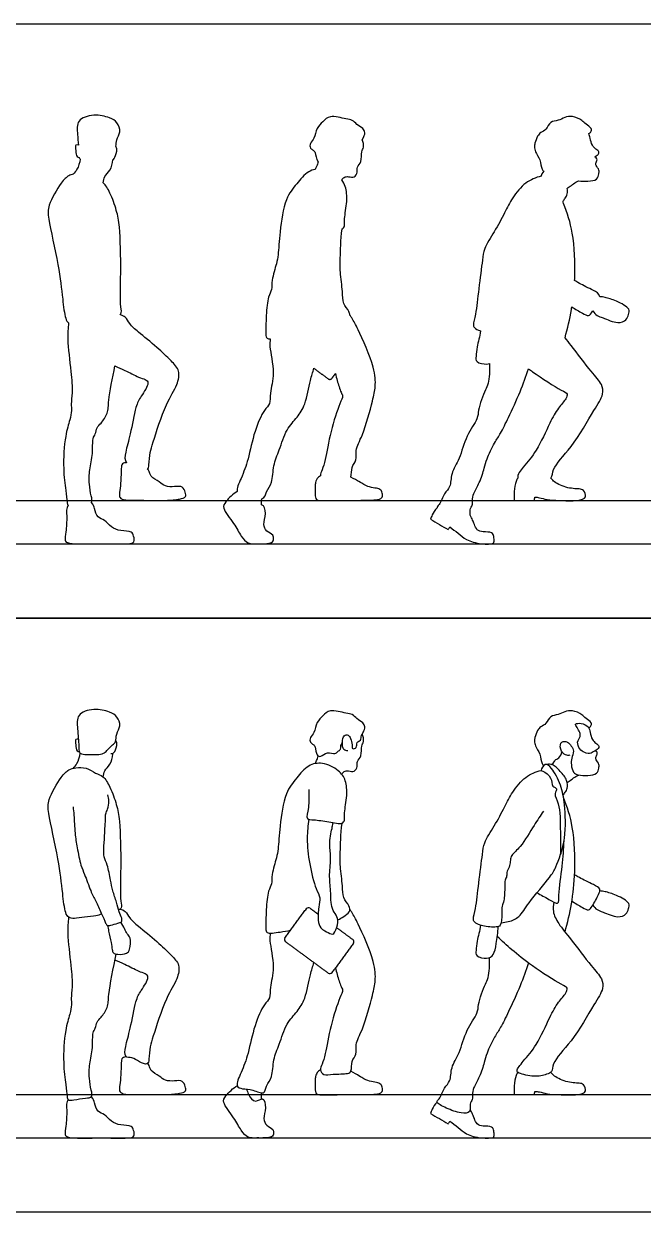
# Model space of a CAD drawing. Header units: millimetres. Extents: x 10.5 to 29.6, y 6 to 18.8.
# Drawn here: x 21.415 to 23.958, y 5.966 to 10.843 of the extents above; entities that cross this region are included whole.
import ezdxf

# ---------------------------------------------------------------- set-up
doc = ezdxf.new("R2010")
doc.units = ezdxf.units.MM
for name, color, linetype, true_color in [('AG-DIAGRAM', 7, 'Continuous', 0xfecc66), ('AG-GUIDE', 7, 'Continuous', 0xcccccc), ('AG-OUTLINE', 7, 'Continuous', 0x8000ff), ('AG-PEOPLE', 7, 'Continuous', 0x66ccff), ('X-VPRT', 6, 'Continuous', 0xff00ff)]:
    doc.layers.add(name, color=color, linetype=linetype, true_color=true_color)

msp = doc.modelspace()

# ---------------------------------------------------------------- linework, layer by layer
at = {"layer": 'AG-DIAGRAM'}
for p, q in [((20.4669, 8.7089), (29.3061, 8.7089)), ((20.4669, 6.2705), (29.3061, 6.2705))]:
    msp.add_line(p, q, dxfattribs=at)
at = {"layer": 'AG-GUIDE'}
for p, q in [((20.4669, 8.8867), (29.3061, 8.8867)), ((20.4669, 6.4483), (29.3061, 6.4483))]:
    msp.add_line(p, q, dxfattribs=at)
at = {"layer": 'AG-OUTLINE'}
for points, knots in [([(21.7932, 10.3404), (21.7945, 10.3479), (21.7936, 10.3706), (21.8164, 10.3981), (21.8002, 10.44), (21.7665, 10.459), (21.7033, 10.4737), (21.6299, 10.45), (21.635, 10.3965), (21.6383, 10.3587), (21.6393, 10.3449)], [-5.379724, -5.379724, -5.379724, -5.379724, -5.120078, -4.778143, -4.424715, -4.075168, -3.611848, -3.150658, -2.724785, -2.44765, -2.44765, -2.44765, -2.44765]), ([(22.8044, 10.3665), (22.8125, 10.3809), (22.8176, 10.3957), (22.8079, 10.4148), (22.7814, 10.4278), (22.7642, 10.4498), (22.7368, 10.4503), (22.6707, 10.4712), (22.6435, 10.44), (22.6151, 10.4164), (22.6108, 10.3711), (22.5885, 10.3544), (22.59, 10.3311), (22.604, 10.3235), (22.613, 10.3143), (22.6143, 10.2885), (22.6234, 10.2766)], [2.881548, 2.881548, 2.881548, 2.881548, 3.155518, 3.417817, 3.741115, 4.042624, 4.352923, 4.831913, 5.195121, 5.553724, 5.943352, 6.247005, 6.508094, 6.733335, 6.945267, 7.291503, 7.291503, 7.291503, 7.291503]), ([(23.7344, 10.3916), (23.7378, 10.3934), (23.7438, 10.3986), (23.748, 10.4151), (23.7207, 10.4301), (23.7077, 10.4475), (23.6669, 10.4654), (23.6355, 10.4596), (23.6093, 10.4437), (23.5749, 10.4433), (23.5616, 10.4076), (23.5369, 10.3974), (23.5232, 10.3823), (23.5129, 10.3525), (23.5105, 10.3377), (23.5139, 10.3152), (23.5369, 10.2856), (23.5389, 10.2482), (23.5466, 10.239), (23.5499, 10.2373)], [0, 0, 0, 0, 0.19325, 0.401783, 0.701524, 0.9785, 1.348303, 1.668558, 1.983005, 2.299961, 2.632372, 2.919272, 3.177067, 3.494113, 3.716472, 3.977435, 4.330202, 4.688201, 4.840534, 4.840534, 4.840534, 4.840534]), ([(23.7591, 10.2965), (23.7672, 10.303), (23.7748, 10.3053), (23.7787, 10.3181), (23.763, 10.3288), (23.7466, 10.3428), (23.7406, 10.3709), (23.7376, 10.3862), (23.7344, 10.3916)], [-9.459413, -9.459413, -9.459413, -9.459413, -9.253273, -9.051527, -8.78998, -8.494551, -8.146929, -7.8954, -7.8954, -7.8954, -7.8954]), ([(21.6393, 10.3449), (21.6361, 10.3455), (21.6251, 10.3479), (21.6289, 10.3213), (21.6306, 10.2958), (21.6396, 10.294), (21.6428, 10.2932)], [0, 0, 0, 0, 0.179674, 0.4507212, 0.7378215, 0.9189223, 0.9189223, 0.9189223, 0.9189223]), ([(21.7809, 10.2838), (21.785, 10.285), (21.7919, 10.3025), (21.8003, 10.3258), (21.7932, 10.3404)], [0.1715621, 0.1715621, 0.1715621, 0.1715621, 0.5542528, 1.0352962, 1.0352962, 1.0352962, 1.0352962]), ([(22.7204, 10.2015), (22.7229, 10.2058), (22.7301, 10.2143), (22.7486, 10.2167), (22.7735, 10.2087), (22.7861, 10.2337), (22.7808, 10.2552), (22.805, 10.2753), (22.7982, 10.3185), (22.8129, 10.334), (22.8088, 10.357), (22.8044, 10.3665)], [0, 0, 0, 0, 0.220816, 0.462486, 0.734168, 1.003905, 1.260794, 1.559322, 1.918194, 2.171586, 2.490527, 2.490527, 2.490527, 2.490527]), ([(21.6428, 10.2932), (21.643, 10.2926), (21.644, 10.2902), (21.6454, 10.2885), (21.6467, 10.2875)], [-1.9838122, -1.9838122, -1.9838122, -1.9838122, -1.9519614, -1.8637323, -1.8637323, -1.8637323, -1.8637323]), ([(23.6929, 10.1982), (23.7037, 10.1961), (23.7309, 10.1961), (23.7695, 10.1997), (23.7757, 10.2266), (23.7784, 10.2415), (23.765, 10.2604), (23.7615, 10.2673), (23.7688, 10.2805), (23.7692, 10.29), (23.7591, 10.2965)], [2.902225, 2.902225, 2.902225, 2.902225, 3.2763, 3.648659, 3.946876, 4.190475, 4.478676, 4.645106, 4.879204, 5.096293, 5.096293, 5.096293, 5.096293]), ([(21.6467, 10.2875), (21.6453, 10.2728), (21.6351, 10.2441), (21.6239, 10.2313), (21.618, 10.2254)], [-0.6681192, -0.6681192, -0.6681192, -0.6681192, -0.2866163, 0, 0, 0, 0]), ([(21.7412, 10.1897), (21.742, 10.1985), (21.7451, 10.2175), (21.7724, 10.2404), (21.7794, 10.2694), (21.7809, 10.2838)], [0, 0, 0, 0, 0.294711, 0.627698, 1.005211, 1.005211, 1.005211, 1.005211]), ([(22.6108, 10.245), (22.6016, 10.2432), (22.5731, 10.2324), (22.5343, 10.1841), (22.4843, 10.1233), (22.466, 9.9919), (22.4601, 9.8957), (22.4534, 9.8594), (22.4317, 9.7909), (22.4348, 9.7518), (22.4163, 9.7203), (22.4093, 9.6469), (22.4088, 9.5715), (22.4096, 9.5517), (22.4215, 9.5498), (22.4269, 9.5496)], [4.699327, 4.699327, 4.699327, 4.699327, 4.909455, 5.382798, 5.885996, 6.544635, 7.097804, 7.448249, 7.923039, 8.27562, 8.603313, 9.09978, 9.60029, 9.83557, 9.973647, 9.973647, 9.973647, 9.973647]), ([(22.6234, 10.2766), (22.6218, 10.27), (22.6174, 10.2572), (22.6131, 10.249), (22.6108, 10.245)], [-0.4682283, -0.4682283, -0.4682283, -0.4682283, -0.2120657, 0, 0, 0, 0]), ([(21.618, 10.2254), (21.6117, 10.224), (21.595, 10.2184), (21.5664, 10.1893), (21.5117, 10.0961), (21.5156, 10.0401), (21.5589, 9.8499), (21.574, 9.7214), (21.5832, 9.6367), (21.5939, 9.6187), (21.5993, 9.6149)], [-5.184013, -5.184013, -5.184013, -5.184013, -4.98415, -4.603509, -4.023864, -3.587876, -2.798652, -2.114261, -1.603142, -1.337915, -1.337915, -1.337915, -1.337915]), ([(22.7214, 10.0006), (22.7273, 10.0027), (22.7337, 10.0147), (22.7296, 10.0429), (22.7439, 10.1131), (22.7396, 10.1688), (22.7267, 10.1935), (22.7204, 10.2015)], [2.07516, 2.07516, 2.07516, 2.07516, 2.304964, 2.65931, 3.147796, 3.595157, 3.841154, 3.841154, 3.841154, 3.841154]), ([(23.5395, 10.2173), (23.517, 10.2116), (23.4724, 10.194), (23.4195, 10.1288), (23.3889, 10.0665), (23.3484, 9.99), (23.3021, 9.9209), (23.2985, 9.8714), (23.2815, 9.7544), (23.273, 9.6557), (23.2586, 9.6091), (23.2634, 9.5945), (23.2786, 9.5857), (23.2895, 9.5819)], [-10.247576, -10.247576, -10.247576, -10.247576, -9.769899, -9.255211, -8.775321, -8.236908, -7.725983, -7.326742, -6.704759, -6.11634, -5.737746, -5.530586, -5.255438, -5.255438, -5.255438, -5.255438]), ([(23.5499, 10.2373), (23.5439, 10.2317), (23.5384, 10.2214), (23.5393, 10.2176), (23.5395, 10.2173)], [5.1637188, 5.1637188, 5.1637188, 5.1637188, 5.3959643, 5.4225262, 5.4225262, 5.4225262, 5.4225262]), ([(23.6459, 10.1671), (23.6515, 10.1712), (23.6626, 10.179), (23.6803, 10.1927), (23.6887, 10.1964), (23.6929, 10.1982)], [0, 0, 0, 0, 0.2627703, 0.5308539, 0.7414652, 0.7414652, 0.7414652, 0.7414652]), ([(21.8111, 9.6484), (21.8192, 9.6597), (21.8085, 9.6861), (21.8151, 9.8236), (21.811, 10.0058), (21.7973, 10.0743), (21.7721, 10.1463), (21.7517, 10.1807), (21.7412, 10.1897)], [-9.602588, -9.602588, -9.602588, -9.602588, -9.292879, -8.601537, -7.799641, -7.308082, -6.798223, -6.3965, -6.3965, -6.3965, -6.3965]), ([(23.6291, 10.1142), (23.632, 10.1184), (23.6372, 10.1276), (23.6479, 10.1426), (23.6477, 10.159), (23.6459, 10.1671)], [0, 0, 0, 0, 0.2249642, 0.4776156, 0.7130233, 0.7130233, 0.7130233, 0.7130233]), ([(23.6763, 9.7886), (23.6766, 9.7932), (23.679, 9.8547), (23.6739, 9.9855), (23.6464, 10.0659), (23.6305, 10.1053)], [1.222444, 1.222444, 1.222444, 1.222444, 1.28527, 2.055924, 2.702117, 2.702117, 2.702117, 2.702117]), ([(22.7541, 9.647), (22.754, 9.6518), (22.7486, 9.6672), (22.7227, 9.6956), (22.725, 9.7438), (22.7128, 9.8248), (22.7145, 9.8809), (22.7164, 9.9531), (22.7214, 10.0006)], [12.187424, 12.187424, 12.187424, 12.187424, 12.350166, 12.699013, 13.097487, 13.605212, 14.042967, 14.632343, 14.632343, 14.632343, 14.632343]), ([(23.78, 9.7226), (23.7765, 9.737), (23.7522, 9.7493), (23.6952, 9.7766), (23.6828, 9.7847), (23.6763, 9.7886)], [1.558124, 1.558124, 1.558124, 1.558124, 1.913922, 2.420007, 2.719418, 2.719418, 2.719418, 2.719418]), ([(23.751, 9.6647), (23.7556, 9.6574), (23.7683, 9.6433), (23.7933, 9.6365), (23.8522, 9.6093), (23.8891, 9.6248), (23.8977, 9.6495), (23.9056, 9.6756), (23.8478, 9.706), (23.8027, 9.7199), (23.7872, 9.7219), (23.78, 9.7226)], [0, 0, 0, 0, 0.290032, 0.585586, 1.040874, 1.3803, 1.663386, 1.926683, 2.368523, 2.771992, 3.038418, 3.038418, 3.038418, 3.038418]), ([(23.6368, 9.5542), (23.6477, 9.5921), (23.6572, 9.6343), (23.6644, 9.6771), (23.665, 9.6809)], [0, 0, 0, 0, 0.6231509, 0.6832696, 0.6832696, 0.6832696, 0.6832696]), ([(23.665, 9.6809), (23.6787, 9.6709), (23.707, 9.6569), (23.7344, 9.6391), (23.7433, 9.6521), (23.751, 9.6647)], [0, 0, 0, 0, 0.425031, 0.731236, 1.010664, 1.010664, 1.010664, 1.010664]), ([(21.5993, 9.6149), (21.5971, 9.5928), (21.5923, 9.5485), (21.6093, 9.4164), (21.616, 9.3322), (21.6086, 9.2832), (21.6124, 9.2549), (21.6039, 9.2139), (21.5827, 9.1484), (21.5753, 9.018), (21.5867, 8.9326), (21.5928, 8.8828), (21.5943, 8.8696), (21.5968, 8.867)], [0, 0, 0, 0, 0.468091, 1.127601, 1.66488, 2.053794, 2.352181, 2.708921, 3.186787, 3.844348, 4.389306, 4.788854, 4.981431, 4.981431, 4.981431, 4.981431]), ([(21.9228, 9.0139), (21.9268, 9.0172), (21.9302, 9.0368), (21.9334, 9.0864), (21.9456, 9.1256), (21.9974, 9.2866), (22.0454, 9.3561), (22.0589, 9.4199), (22.0176, 9.4614), (21.9631, 9.5156), (21.8867, 9.5761), (21.849, 9.6087), (21.8342, 9.6401), (21.8184, 9.6461), (21.8111, 9.6484)], [-5.171593, -5.171593, -5.171593, -5.171593, -4.939661, -4.532895, -4.153622, -3.466915, -2.921373, -2.495734, -2.081337, -1.568951, -1.000099, -0.596032, -0.273795, 0, 0, 0, 0]), ([(22.7573, 8.9825), (22.7614, 8.994), (22.7573, 9.025), (22.7847, 9.0514), (22.7739, 9.0981), (22.809, 9.152), (22.8465, 9.2931), (22.8603, 9.3547), (22.8568, 9.4349), (22.7888, 9.5874), (22.7686, 9.6243), (22.7565, 9.6432), (22.7541, 9.647)], [4.488711, 4.488711, 4.488711, 4.488711, 4.840056, 5.176184, 5.541354, 6.058351, 6.753715, 7.205597, 7.715719, 8.45245, 8.881802, 8.988255, 8.988255, 8.988255, 8.988255]), ([(23.2895, 9.5819), (23.2881, 9.5592), (23.2738, 9.5187), (23.2724, 9.4806), (23.2684, 9.4527), (23.3075, 9.444), (23.3231, 9.4474), (23.3264, 9.4487)], [0, 0, 0, 0, 0.473548, 0.831981, 1.09936, 1.42402, 1.524679, 1.524679, 1.524679, 1.524679]), ([(22.4269, 9.5496), (22.4261, 9.5389), (22.4218, 9.5169), (22.4486, 9.4077), (22.4243, 9.3312), (22.4288, 9.2816), (22.3981, 9.2559), (22.3591, 9.1677), (22.3386, 9.0569), (22.3106, 8.9827), (22.2873, 8.9347), (22.2913, 8.9233)], [0, 0, 0, 0, 0.323066, 0.915464, 1.436236, 1.810531, 2.148087, 2.701052, 3.31413, 3.838769, 4.264902, 4.264902, 4.264902, 4.264902]), ([(23.5785, 8.9781), (23.5855, 8.9883), (23.5832, 9.0221), (23.6707, 9.1063), (23.7517, 9.2514), (23.7964, 9.3187), (23.7896, 9.366), (23.7408, 9.4167), (23.6773, 9.5048), (23.6447, 9.5444), (23.6368, 9.5542)], [-5.061047, -5.061047, -5.061047, -5.061047, -4.726167, -4.094569, -3.326308, -2.819077, -2.456252, -1.974466, -1.302002, -1.064638, -1.064638, -1.064638, -1.064638]), ([(21.6929, 8.878), (21.6973, 8.8838), (21.6907, 8.9083), (21.6831, 8.9542), (21.6833, 9.0138), (21.7012, 9.0764), (21.6951, 9.1403), (21.7104, 9.158), (21.7141, 9.1869), (21.7339, 9.2032), (21.7629, 9.2462), (21.7608, 9.2964), (21.7788, 9.3888), (21.7895, 9.4382)], [5.956855, 5.956855, 5.956855, 5.956855, 6.253675, 6.655074, 7.095785, 7.569547, 8.015565, 8.282612, 8.575665, 8.865676, 9.25879, 9.682036, 10.316481, 10.316481, 10.316481, 10.316481]), ([(21.7895, 9.4382), (21.8033, 9.4325), (21.8297, 9.422), (21.8853, 9.3914), (21.9125, 9.3843), (21.9342, 9.3678), (21.894, 9.311), (21.8732, 9.2728), (21.8533, 9.1536), (21.833, 9.0902), (21.8276, 9.0508), (21.8372, 9.0415)], [-9.805337, -9.805337, -9.805337, -9.805337, -9.416799, -8.957106, -8.645691, -8.396895, -7.947138, -7.53954, -6.974447, -6.474131, -6.10639, -6.10639, -6.10639, -6.10639]), ([(22.392, 8.8936), (22.4062, 8.898), (22.4096, 8.9264), (22.4383, 8.9595), (22.4373, 9.0322), (22.4654, 9.093), (22.4904, 9.1785), (22.5391, 9.2274), (22.5729, 9.2801), (22.5907, 9.3796), (22.6011, 9.412), (22.6059, 9.4288)], [5.223144, 5.223144, 5.223144, 5.223144, 5.544554, 5.92871, 6.408037, 6.890515, 7.432637, 7.90636, 8.366848, 8.942096, 9.36183, 9.36183, 9.36183, 9.36183]), ([(23.3264, 9.4487), (23.3285, 9.4211), (23.324, 9.3652), (23.3072, 9.336), (23.2789, 9.2634), (23.281, 9.2197), (23.2284, 9.1518), (23.2071, 9.0584), (23.1674, 9.0009), (23.169, 8.941), (23.1397, 8.917), (23.124, 8.8694), (23.1106, 8.8605), (23.1118, 8.8558)], [-11.012127, -11.012127, -11.012127, -11.012127, -10.489458, -10.157446, -9.439224, -9.078202, -8.555333, -7.989064, -7.51172, -7.092031, -6.745439, -6.341735, -6.114218, -6.114218, -6.114218, -6.114218]), ([(23.2473, 8.8258), (23.2478, 8.8329), (23.2446, 8.8518), (23.2594, 8.8663), (23.2547, 8.8875), (23.2615, 8.9167), (23.2868, 8.9593), (23.3064, 9.0195), (23.3143, 9.0568), (23.3473, 9.1244), (23.3738, 9.1625), (23.4059, 9.2295), (23.4547, 9.3333), (23.4763, 9.3953), (23.4865, 9.4271)], [-4.839664, -4.839664, -4.839664, -4.839664, -4.621392, -4.359904, -4.106424, -3.772079, -3.366696, -2.915792, -2.554896, -2.071584, -1.676273, -1.18979, -0.573667, 0, 0, 0, 0]), ([(23.4865, 9.4271), (23.492, 9.4231), (23.5353, 9.392), (23.615, 9.3403), (23.6501, 9.3261), (23.6405, 9.3006), (23.606, 9.2642), (23.5728, 9.2031), (23.5229, 9.0895), (23.4699, 9.0296), (23.4402, 8.9929), (23.4432, 8.9784)], [-10.143223, -10.143223, -10.143223, -10.143223, -10.037943, -9.339549, -9.018541, -8.755986, -8.343684, -7.842607, -7.184935, -6.632651, -6.227969, -6.227969, -6.227969, -6.227969]), ([(22.6943, 9.4068), (22.6984, 9.3889), (22.7089, 9.3547), (22.7162, 9.3309), (22.7277, 9.3145), (22.709, 9.2791), (22.6719, 9.1663), (22.6562, 9.0599), (22.641, 9.0137), (22.6326, 8.9959), (22.6335, 8.988)], [0, 0, 0, 0, 0.422821, 0.70608, 0.934445, 1.26583, 1.897292, 2.545505, 2.934627, 3.216523, 3.216523, 3.216523, 3.216523]), ([(21.8372, 9.0415), (21.8314, 9.0417), (21.8165, 9.039), (21.8152, 9.0154), (21.8135, 8.967), (21.8107, 8.9293), (21.8045, 8.9005), (21.8256, 8.8863), (21.883, 8.8881), (21.9944, 8.8851), (22.0509, 8.8902), (22.083, 8.8989), (22.0778, 8.9206), (22.0686, 8.9469), (22.0332, 8.9422), (21.9943, 8.942), (21.9728, 8.9643), (21.9343, 8.9819), (21.9314, 9.0062), (21.9253, 9.0114), (21.9228, 9.0139)], [0, 0, 0, 0, 0.239802, 0.497329, 0.900485, 1.26431, 1.553878, 1.803068, 2.234404, 2.849235, 3.291548, 3.58006, 3.823294, 4.103558, 4.426307, 4.778147, 5.094912, 5.457374, 5.722147, 5.909825, 5.909825, 5.909825, 5.909825]), ([(22.6335, 8.988), (22.6195, 8.9814), (22.6123, 8.9624), (22.6118, 8.9493), (22.6101, 8.928), (22.6118, 8.8969), (22.616, 8.8865), (22.6299, 8.8865), (22.7357, 8.8865), (22.8582, 8.8866), (22.8835, 8.8929), (22.8904, 8.9064), (22.8842, 8.9278), (22.8711, 8.936), (22.8417, 8.9387), (22.813, 8.9486), (22.7868, 8.9671), (22.7573, 8.9825)], [0.010597, 0.010597, 0.010597, 0.010597, 0.087156, 0.174311, 0.261467, 0.348622, 0.435778, 0.435778, 0.435778, 0.611729, 0.797608, 0.983488, 1.169368, 1.355247, 1.541127, 1.727006, 1.912886, 1.912886, 1.912886, 1.912886]), ([(23.4432, 8.9784), (23.4403, 8.974), (23.4337, 8.9651), (23.4273, 8.9216), (23.4275, 8.8988), (23.4285, 8.8867), (23.4559, 8.8867), (23.4834, 8.8867), (23.5108, 8.8867), (23.5116, 8.8911), (23.5123, 8.8956), (23.513, 8.9), (23.5194, 8.8996), (23.5326, 8.8988), (23.5648, 8.8879), (23.6128, 8.8872), (23.6851, 8.8826), (23.7286, 8.8962), (23.7145, 8.9309), (23.6938, 8.9343), (23.6395, 8.9355), (23.5892, 8.964), (23.582, 8.9738), (23.5785, 8.9781)], [0, 0, 0, 0, 0.227756, 0.598898, 0.944699, 0.944699, 0.944699, 1.464503, 1.464503, 1.464503, 1.674662, 1.674662, 1.674662, 1.925184, 2.249094, 2.651779, 3.151191, 3.49215, 3.78558, 4.036323, 4.46161, 4.891085, 5.125797, 5.125797, 5.125797, 5.125797]), ([(21.5968, 8.867), (21.5894, 8.857), (21.5929, 8.8176), (21.589, 8.7606), (21.5826, 8.7244), (21.5887, 8.7132), (21.6308, 8.7063), (21.723, 8.7105), (21.8369, 8.7066), (21.872, 8.7124), (21.8666, 8.7407), (21.8584, 8.761), (21.8121, 8.7599), (21.7727, 8.7745), (21.7496, 8.808), (21.716, 8.814), (21.7048, 8.8522), (21.7018, 8.8684), (21.6929, 8.878)], [0, 0, 0, 0, 0.387403, 0.871213, 1.223189, 1.406624, 1.769322, 2.372873, 3.0269, 3.33602, 3.624173, 3.887672, 4.279402, 4.673585, 5.046184, 5.379004, 5.746403, 6.018301, 6.018301, 6.018301, 6.018301]), ([(22.2913, 8.9233), (22.2749, 8.9146), (22.2433, 8.8817), (22.2271, 8.8536), (22.2812, 8.7908), (22.3046, 8.7407), (22.3257, 8.7166), (22.3368, 8.712), (22.3462, 8.7081), (22.3708, 8.7095), (22.4359, 8.7073), (22.4411, 8.7277), (22.4408, 8.7467), (22.4099, 8.7583), (22.3958, 8.7891), (22.4117, 8.829), (22.4035, 8.867), (22.3905, 8.869)], [-8.053866, -8.053866, -8.053866, -8.053866, -7.610306, -7.305652, -6.806889, -6.352205, -5.968481, -5.968481, -5.968481, -5.646085, -5.202135, -4.964253, -4.728047, -4.404655, -4.087387, -3.699318, -3.343608, -3.343608, -3.343608, -3.343608]), ([(22.3905, 8.869), (22.3908, 8.8732), (22.3912, 8.8816), (22.3917, 8.8896), (22.392, 8.8936)], [0, 0, 0, 0, 0.2022695, 0.3997647, 0.3997647, 0.3997647, 0.3997647]), ([(23.1118, 8.8558), (23.1037, 8.8473), (23.0907, 8.8273), (23.0867, 8.8155), (23.0849, 8.8096), (23.109, 8.7953), (23.1332, 8.781), (23.1573, 8.7667), (23.1597, 8.7705), (23.1621, 8.7743), (23.1645, 8.7782), (23.1754, 8.7694), (23.1985, 8.7525), (23.2317, 8.7226), (23.2886, 8.7062), (23.3451, 8.707), (23.3457, 8.7197), (23.3455, 8.7386), (23.3382, 8.7585), (23.3002, 8.7561), (23.2745, 8.7631), (23.2648, 8.7887), (23.2581, 8.8058), (23.2511, 8.8193), (23.2473, 8.8258)], [0, 0, 0, 0, 0.340231, 0.586543, 0.586543, 0.586543, 1.112245, 1.112245, 1.112245, 1.322812, 1.322812, 1.322812, 1.694794, 2.072471, 2.526696, 2.929752, 3.096429, 3.346099, 3.586241, 3.924914, 4.21517, 4.499856, 4.750209, 5.02102, 5.02102, 5.02102, 5.02102])]:
    msp.add_open_spline(points, degree=3, knots=knots, dxfattribs=at)
msp.add_open_spline([(23.6305, 10.1053), (23.6301, 10.1083), (23.6296, 10.1113), (23.6291, 10.1142)], degree=3, dxfattribs=at)
msp.add_rational_spline([(22.6059, 9.4288), (22.6355, 9.4071), (22.6651, 9.3854), (22.6739, 9.379), (22.6803, 9.3878), (22.6873, 9.3973), (22.6943, 9.4068)], [1, 1, 1, 0.707106781187, 1, 1, 1], degree=2, knots=[-2.1302216, -2.1302216, -2.1302216, -1.8922019, -1.8922019, -1.8368636, -1.8368636, -1.7603192, -1.7603192, -1.7603192], dxfattribs=at)
at = {"layer": 'AG-PEOPLE'}
for centre, start, end in [((22.5837, 7.2045), 53.7974, 143.7974), ((22.4958, 7.0844), 143.7974, 233.7974), ((22.7595, 7.0759), 323.7974, 53.7974), ((22.6716, 6.9558), 233.7974, 323.7974)]:
    msp.add_arc(centre, 0.0109, start, end, dxfattribs=at)
for points, knots in [([(21.792, 7.8973), (21.7899, 7.8915), (21.7794, 7.8845), (21.7566, 7.8602), (21.7434, 7.8471), (21.7146, 7.843), (21.6831, 7.8435), (21.6529, 7.8445), (21.6409, 7.8524), (21.6416, 7.8816), (21.6359, 7.9486), (21.6299, 8.0116), (21.7033, 8.0353), (21.7665, 8.0206), (21.8002, 8.0016), (21.8164, 7.9597), (21.7922, 7.9305), (21.7948, 7.9049), (21.792, 7.8973)], [0, 0, 0, 0, 0.244138, 0.572469, 0.818652, 1.116522, 1.449508, 1.760054, 1.951961, 2.242851, 2.724785, 3.150658, 3.611848, 4.075168, 4.424715, 4.778143, 5.120078, 5.439549, 5.439549, 5.439549, 5.439549]), ([(22.7453, 7.8589), (22.7397, 7.8594), (22.7252, 7.8614), (22.7211, 7.8935), (22.7262, 7.924), (22.7485, 7.9259), (22.7571, 7.9092), (22.7643, 7.8849), (22.761, 7.8638), (22.7849, 7.8708), (22.7794, 7.8954), (22.8005, 7.9009), (22.7998, 7.923), (22.8102, 7.9357), (22.8176, 7.9573), (22.8079, 7.9764), (22.7814, 7.9894), (22.7642, 8.0114), (22.7368, 8.0119), (22.6707, 8.0328), (22.6435, 8.0016), (22.6151, 7.978), (22.6108, 7.9327), (22.5885, 7.916), (22.59, 7.8927), (22.604, 7.8851), (22.613, 7.8759), (22.6149, 7.8393), (22.6358, 7.8332), (22.66, 7.8571), (22.6934, 7.844), (22.7039, 7.8564), (22.7171, 7.8651), (22.7149, 7.8774), (22.7199, 7.8883), (22.7228, 7.8935)], [0, 0, 0, 0, 0.233523, 0.543819, 0.848174, 1.074073, 1.307596, 1.604743, 1.827684, 2.047771, 2.303023, 2.535427, 2.783353, 3.016063, 3.276982, 3.526784, 3.834681, 4.121825, 4.417341, 4.873512, 5.219417, 5.560935, 5.932001, 6.221188, 6.469838, 6.684349, 6.886184, 7.215925, 7.440018, 7.755227, 8.072072, 8.287697, 8.502012, 8.690715, 8.930774, 8.930774, 8.930774, 8.930774]), ([(23.7344, 7.9532), (23.7378, 7.955), (23.7438, 7.9602), (23.748, 7.9767), (23.7207, 7.9917), (23.7077, 8.0091), (23.6669, 8.027), (23.6355, 8.0212), (23.6093, 8.0053), (23.5749, 8.0049), (23.5616, 7.9692), (23.5369, 7.959), (23.5232, 7.9439), (23.5129, 7.9141), (23.5105, 7.8993), (23.5139, 7.8768), (23.5369, 7.8472), (23.5389, 7.8098), (23.5466, 7.8006), (23.5499, 7.7989)], [0, 0, 0, 0, 0.19325, 0.401783, 0.701524, 0.9785, 1.348303, 1.668558, 1.983005, 2.299961, 2.632372, 2.919272, 3.177067, 3.494113, 3.716472, 3.977435, 4.330202, 4.688201, 4.840534, 4.840534, 4.840534, 4.840534]), ([(23.656, 7.841), (23.6505, 7.8402), (23.6378, 7.8389), (23.6142, 7.864), (23.6185, 7.9014), (23.649, 7.8967), (23.6629, 7.8788), (23.6755, 7.8575), (23.6623, 7.828), (23.6615, 7.8029), (23.6689, 7.7686), (23.6918, 7.7578), (23.7302, 7.7577), (23.7695, 7.7613), (23.7757, 7.7882), (23.7784, 7.8031), (23.765, 7.822), (23.7615, 7.8289), (23.7688, 7.8421), (23.7693, 7.8555), (23.7578, 7.8609), (23.745, 7.8454), (23.7158, 7.8496), (23.6964, 7.8653), (23.6831, 7.8949), (23.7014, 7.9174), (23.6982, 7.9349), (23.6876, 7.9536), (23.6738, 7.9716), (23.706, 7.9737), (23.7352, 7.9597), (23.7402, 7.9345), (23.7466, 7.9044), (23.763, 7.8904), (23.7787, 7.8797), (23.7748, 7.8669), (23.7672, 7.8646), (23.7591, 7.8581)], [0, 0, 0, 0, 0.237705, 0.564904, 0.87962, 1.157305, 1.435422, 1.712811, 2.029831, 2.329226, 2.65947, 2.93471, 3.301281, 3.650569, 3.930308, 4.158813, 4.429156, 4.585274, 4.804867, 5.008505, 5.18086, 5.422273, 5.723224, 6.015711, 6.328358, 6.623231, 6.857433, 7.137149, 7.361847, 7.642079, 7.969914, 8.256874, 8.575376, 8.846058, 9.085695, 9.270541, 9.459413, 9.459413, 9.459413, 9.459413]), ([(21.6393, 7.9065), (21.6361, 7.9071), (21.6251, 7.9095), (21.6289, 7.8829), (21.6306, 7.8574), (21.6396, 7.8556), (21.6428, 7.8548)], [0, 0, 0, 0, 0.179674, 0.4507212, 0.7378215, 0.9189223, 0.9189223, 0.9189223, 0.9189223]), ([(21.7724, 7.8484), (21.785, 7.8466), (21.7919, 7.8641), (21.8003, 7.8874), (21.7932, 7.902)], [0, 0, 0, 0, 0.458704, 1.035296, 1.035296, 1.035296, 1.035296]), ([(22.7204, 7.7631), (22.7229, 7.7674), (22.7301, 7.7759), (22.7486, 7.7783), (22.7735, 7.7703), (22.7861, 7.7953), (22.7808, 7.8168), (22.805, 7.8369), (22.7982, 7.8801), (22.8129, 7.8956), (22.8088, 7.9186), (22.8044, 7.9281)], [0, 0, 0, 0, 0.220816, 0.462486, 0.734168, 1.003905, 1.260794, 1.559322, 1.918194, 2.171586, 2.490527, 2.490527, 2.490527, 2.490527]), ([(23.5818, 7.8029), (23.5923, 7.8112), (23.5942, 7.8229), (23.6141, 7.8283), (23.6224, 7.8464), (23.6244, 7.8555)], [5.1791277, 5.1791277, 5.1791277, 5.1791277, 5.4366037, 5.7000772, 6.0303812, 6.0303812, 6.0303812, 6.0303812]), ([(21.618, 7.787), (21.6239, 7.7929), (21.6351, 7.8057), (21.6453, 7.8344), (21.6467, 7.8491)], [0, 0, 0, 0, 0.2866163, 0.6681192, 0.6681192, 0.6681192, 0.6681192]), ([(21.7412, 7.7513), (21.742, 7.7601), (21.7451, 7.7791), (21.7724, 7.802), (21.7794, 7.831), (21.7809, 7.8454)], [0, 0, 0, 0, 0.294711, 0.627698, 1.005211, 1.005211, 1.005211, 1.005211]), ([(22.5846, 7.6998), (22.5851, 7.6743), (22.5881, 7.6286), (22.5693, 7.5754), (22.6094, 7.5769), (22.6647, 7.5686), (22.7227, 7.5557), (22.7337, 7.5763), (22.7296, 7.6045), (22.7439, 7.6747), (22.739, 7.7377), (22.7098, 7.7817), (22.6421, 7.8138), (22.5804, 7.8031), (22.5343, 7.7457), (22.4843, 7.6849), (22.466, 7.5535), (22.4601, 7.4573), (22.4534, 7.421), (22.4317, 7.3525), (22.4348, 7.3134), (22.4163, 7.2819), (22.4093, 7.2085), (22.4088, 7.1331), (22.4098, 7.107), (22.4601, 7.1141), (22.4957, 7.1201), (22.5104, 7.1228)], [0, 0, 0, 0, 0.497519, 0.913221, 1.205853, 1.65586, 2.07516, 2.304964, 2.65931, 3.147796, 3.595157, 3.997102, 4.476964, 4.909455, 5.382798, 5.885996, 6.544635, 7.097804, 7.448249, 7.923039, 8.27562, 8.603313, 9.09978, 9.60029, 9.83557, 10.252251, 10.517186, 10.517186, 10.517186, 10.517186]), ([(22.6108, 7.8066), (22.6131, 7.8106), (22.6174, 7.8188), (22.6218, 7.8316), (22.6234, 7.8382)], [0, 0, 0, 0, 0.2120657, 0.4682283, 0.4682283, 0.4682283, 0.4682283]), ([(23.3746, 7.1534), (23.385, 7.1544), (23.4149, 7.1596), (23.4528, 7.1766), (23.4863, 7.2372), (23.5762, 7.3403), (23.6005, 7.3809), (23.6451, 7.5025), (23.6356, 7.6361), (23.6238, 7.717), (23.5863, 7.7853), (23.5559, 7.8141), (23.5343, 7.7775), (23.5484, 7.7766), (23.5855, 7.7506), (23.58, 7.7118), (23.6094, 7.705), (23.5888, 7.6808), (23.6175, 7.6379), (23.6171, 7.5408), (23.6189, 7.4655), (23.619, 7.4354)], [0.30099, 0.30099, 0.30099, 0.30099, 0.500786, 0.89961, 1.378696, 2.040693, 2.447614, 3.082659, 3.752388, 4.273509, 4.778844, 5.093048, 5.395964, 5.563601, 5.934471, 6.269759, 6.518512, 6.774588, 7.155816, 7.773584, 8.184142, 8.184142, 8.184142, 8.184142]), ([(23.6291, 7.6758), (23.632, 7.68), (23.6372, 7.6892), (23.6492, 7.706), (23.6462, 7.7405), (23.6193, 7.7745), (23.5857, 7.8064), (23.5702, 7.8039), (23.5635, 7.803)], [0, 0, 0, 0, 0.224964, 0.477616, 0.79869, 1.183576, 1.56258, 1.819117, 1.819117, 1.819117, 1.819117]), ([(21.7348, 7.1894), (21.7271, 7.1861), (21.7111, 7.1793), (21.6641, 7.1785), (21.6243, 7.1694), (21.5981, 7.1735), (21.5833, 7.1975), (21.574, 7.283), (21.5589, 7.4115), (21.5156, 7.6017), (21.5117, 7.6577), (21.5664, 7.7509), (21.5978, 7.7829), (21.6293, 7.7899), (21.6725, 7.7925), (21.709, 7.7655), (21.7431, 7.7565), (21.7717, 7.709), (21.7973, 7.6359), (21.811, 7.5674), (21.8151, 7.3852), (21.8085, 7.2477), (21.8209, 7.2172), (21.8091, 7.208), (21.8045, 7.2056)], [0, 0, 0, 0, 0.286717, 0.678047, 1.050195, 1.324891, 1.603142, 2.114261, 2.798652, 3.587876, 4.023864, 4.603509, 4.98415, 5.296997, 5.667092, 6.046234, 6.375206, 6.789364, 7.28798, 7.768699, 8.552911, 9.229008, 9.531888, 9.682706, 9.682706, 9.682706, 9.682706]), ([(23.5484, 7.612), (23.5355, 7.5924), (23.5093, 7.5553), (23.4588, 7.4657), (23.417, 7.4336), (23.4121, 7.4107), (23.4119, 7.3873), (23.3966, 7.366), (23.3992, 7.3441), (23.3896, 7.3284), (23.3894, 7.3015), (23.3887, 7.2436), (23.3763, 7.2216), (23.3782, 7.1914), (23.3761, 7.1397), (23.3533, 7.1349), (23.2988, 7.1367), (23.2638, 7.1548), (23.2586, 7.1707), (23.273, 7.2173), (23.2815, 7.316), (23.2985, 7.433), (23.3021, 7.4825), (23.3484, 7.5516), (23.3889, 7.6281), (23.4195, 7.6904), (23.4724, 7.7556), (23.517, 7.7732), (23.5395, 7.7789)], [0, 0, 0, 0, 0.480813, 1.062155, 1.467549, 1.728366, 2.000672, 2.288158, 2.548193, 2.781659, 3.080857, 3.51515, 3.796669, 4.115269, 4.507924, 4.75325, 5.180676, 5.530586, 5.737746, 6.11634, 6.704759, 7.326742, 7.725983, 8.236908, 8.775321, 9.255211, 9.769899, 10.247576, 10.247576, 10.247576, 10.247576]), ([(23.6459, 7.7287), (23.6515, 7.7328), (23.6626, 7.7406), (23.6803, 7.7543), (23.6887, 7.758), (23.6929, 7.7598)], [0, 0, 0, 0, 0.2627703, 0.5308539, 0.7414652, 0.7414652, 0.7414652, 0.7414652]), ([(21.6175, 7.6296), (21.6187, 7.6178), (21.6215, 7.5944), (21.6245, 7.5188), (21.634, 7.4637), (21.6481, 7.3886), (21.6653, 7.3531), (21.6888, 7.2837), (21.7103, 7.2431), (21.7324, 7.1952), (21.7504, 7.1535), (21.7567, 7.1405), (21.7741, 7.143), (21.7997, 7.1522), (21.8187, 7.1551), (21.8185, 7.1737), (21.8048, 7.1996), (21.7966, 7.2383), (21.7792, 7.2853), (21.771, 7.3281), (21.7601, 7.3897), (21.7426, 7.4229), (21.7437, 7.459), (21.7467, 7.5099), (21.7509, 7.5809), (21.7506, 7.6004), (21.7599, 7.6201), (21.767, 7.6535), (21.7629, 7.6701), (21.7603, 7.6781)], [0, 0, 0, 0, 0.341506, 0.830231, 1.277615, 1.765013, 2.135586, 2.616527, 3.012633, 3.432884, 3.81797, 4.012006, 4.233248, 4.542319, 4.774244, 4.990084, 5.299206, 5.662921, 6.064875, 6.45071, 6.901067, 7.24835, 7.578324, 8.001059, 8.482009, 8.729605, 8.989627, 9.322068, 9.610492, 9.610492, 9.610492, 9.610492]), ([(23.6368, 7.1158), (23.6477, 7.1537), (23.6655, 7.2332), (23.6811, 7.3633), (23.6739, 7.5471), (23.6464, 7.6275), (23.6305, 7.6669)], [0, 0, 0, 0, 0.623151, 1.28527, 2.055924, 2.702117, 2.702117, 2.702117, 2.702117]), ([(22.585, 7.5781), (22.5818, 7.555), (22.5755, 7.4949), (22.586, 7.3972), (22.6113, 7.2949), (22.6343, 7.2576), (22.6255, 7.2177), (22.6203, 7.1646), (22.6316, 7.1314), (22.6507, 7.1213), (22.6768, 7.106), (22.6907, 7.1069), (22.7056, 7.1469), (22.7035, 7.1788), (22.6829, 7.2035), (22.6756, 7.238), (22.6755, 7.2867), (22.6671, 7.3515), (22.6792, 7.4245), (22.6656, 7.4779), (22.6822, 7.5471), (22.6838, 7.5585), (22.6848, 7.564)], [0, 0, 0, 0, 0.476508, 1.049007, 1.633342, 1.99509, 2.347476, 2.7678, 3.089456, 3.352986, 3.661256, 3.846415, 4.20176, 4.526248, 4.837652, 5.169432, 5.565175, 6.029111, 6.514231, 6.944269, 7.368, 7.60144, 7.60144, 7.60144, 7.60144]), ([(22.7035, 7.1656), (22.7142, 7.1698), (22.7258, 7.1778), (22.7577, 7.1982), (22.7521, 7.225), (22.7227, 7.2572), (22.725, 7.3054), (22.7128, 7.3864), (22.7145, 7.4425), (22.7164, 7.5147), (22.7214, 7.5622)], [11.522569, 11.522569, 11.522569, 11.522569, 11.802647, 12.066751, 12.350166, 12.699013, 13.097487, 13.605212, 14.042967, 14.632343, 14.632343, 14.632343, 14.632343]), ([(23.522, 7.2769), (23.5378, 7.2669), (23.5673, 7.2533), (23.6138, 7.2219), (23.6085, 7.2752), (23.6283, 7.3894), (23.6312, 7.4562), (23.633, 7.4912)], [0, 0, 0, 0, 0.429452, 0.785748, 1.117578, 1.745033, 2.332591, 2.332591, 2.332591, 2.332591]), ([(23.665, 7.2425), (23.6787, 7.2325), (23.707, 7.2185), (23.7344, 7.2007), (23.7499, 7.2234), (23.7747, 7.2677), (23.785, 7.2943), (23.7522, 7.3109), (23.6952, 7.3382), (23.6828, 7.3463), (23.6763, 7.3502)], [0, 0, 0, 0, 0.408443, 0.702697, 0.971219, 1.391155, 1.664924, 1.988001, 2.447543, 2.719418, 2.719418, 2.719418, 2.719418]), ([(23.751, 7.2263), (23.7556, 7.219), (23.7683, 7.2049), (23.7933, 7.1981), (23.8522, 7.1709), (23.8891, 7.1864), (23.8977, 7.2111), (23.9056, 7.2372), (23.8478, 7.2676), (23.8027, 7.2815), (23.7872, 7.2835), (23.78, 7.2842)], [0, 0, 0, 0, 0.290032, 0.585586, 1.040874, 1.3803, 1.663386, 1.926683, 2.368523, 2.771992, 3.038418, 3.038418, 3.038418, 3.038418]), ([(23.5915, 7.2377), (23.5884, 7.2253), (23.5846, 7.1981), (23.6105, 7.1458), (23.6639, 7.085), (23.7408, 6.9783), (23.7896, 6.9276), (23.7964, 6.8803), (23.7517, 6.813), (23.6707, 6.6679), (23.5832, 6.5837), (23.5861, 6.5402), (23.5594, 6.5305), (23.5103, 6.5178), (23.4501, 6.5344), (23.4336, 6.5463), (23.4699, 6.5912), (23.5229, 6.6511), (23.5728, 6.7647), (23.606, 6.8258), (23.6405, 6.8622), (23.6501, 6.8877), (23.615, 6.9019), (23.4993, 6.977), (23.4196, 7.0401), (23.3781, 7.0787), (23.359, 7.0978)], [0, 0, 0, 0, 0.353755, 0.774122, 1.298782, 1.962125, 2.437376, 2.795279, 3.29563, 4.053471, 4.676502, 5.006839, 5.279662, 5.695839, 6.146196, 6.351999, 6.743862, 7.27865, 7.915487, 8.40069, 8.799932, 9.054169, 9.365008, 10.041279, 10.636663, 11.151767, 11.151767, 11.151767, 11.151767]), ([(21.5993, 7.1765), (21.5971, 7.1544), (21.5923, 7.1101), (21.6093, 6.978), (21.616, 6.8938), (21.6086, 6.8448), (21.6124, 6.8165), (21.6039, 6.7755), (21.5827, 6.71), (21.5753, 6.5796), (21.5867, 6.4942), (21.5929, 6.4434), (21.5951, 6.4242), (21.6237, 6.4265), (21.6656, 6.4347), (21.7, 6.4352), (21.6907, 6.4699), (21.6831, 6.5158), (21.6833, 6.5754), (21.7012, 6.638), (21.6951, 6.7019), (21.7104, 6.7196), (21.7141, 6.7485), (21.7339, 6.7648), (21.7629, 6.8078), (21.7607, 6.8618), (21.7828, 6.9702), (21.795, 7.0248)], [0, 0, 0, 0, 0.468091, 1.127601, 1.66488, 2.053794, 2.352181, 2.708921, 3.186787, 3.844348, 4.389306, 4.788854, 5.003994, 5.281502, 5.675911, 5.968542, 6.264567, 6.664889, 7.104419, 7.576911, 8.021733, 8.288064, 8.580332, 8.869566, 9.261625, 9.683737, 10.42626, 10.42626, 10.42626, 10.42626]), ([(21.8111, 7.21), (21.8184, 7.2077), (21.8342, 7.2017), (21.849, 7.1703), (21.8867, 7.1377), (21.9631, 7.0772), (22.0176, 7.023), (22.0589, 6.9815), (22.0454, 6.9177), (21.9974, 6.8482), (21.9456, 6.6872), (21.9334, 6.648), (21.93, 6.5967), (21.9246, 6.567), (21.8878, 6.583), (21.8617, 6.6019), (21.8258, 6.5991), (21.833, 6.6518), (21.8533, 6.7152), (21.8732, 6.8344), (21.894, 6.8726), (21.9342, 6.9294), (21.9125, 6.9459), (21.8853, 6.953), (21.8297, 6.9836), (21.8033, 6.9941), (21.7895, 6.9998)], [0, 0, 0, 0, 0.273795, 0.596032, 1.000099, 1.568951, 2.081337, 2.495734, 2.921373, 3.466915, 4.153622, 4.532895, 4.939661, 5.207485, 5.529399, 5.870081, 6.160878, 6.523203, 7.016148, 7.572917, 7.974511, 8.417642, 8.662774, 8.969601, 9.422522, 9.805337, 9.805337, 9.805337, 9.805337]), ([(22.6943, 6.9684), (22.6984, 6.9505), (22.7089, 6.9163), (22.7162, 6.8925), (22.7277, 6.8761), (22.709, 6.8407), (22.6719, 6.7279), (22.6562, 6.6215), (22.641, 6.5753), (22.6292, 6.5503), (22.6458, 6.5242), (22.6857, 6.5342), (22.743, 6.5317), (22.7628, 6.5444), (22.7573, 6.5866), (22.7847, 6.613), (22.7739, 6.6597), (22.809, 6.7136), (22.8465, 6.8547), (22.8603, 6.9163), (22.8568, 6.9965), (22.7888, 7.149), (22.7686, 7.1859), (22.7565, 7.2048), (22.7541, 7.2086)], [0, 0, 0, 0, 0.422679, 0.705844, 0.934132, 1.265406, 1.896656, 2.544651, 2.933643, 3.215445, 3.48687, 3.842893, 4.27589, 4.521561, 4.870341, 5.204015, 5.566519, 6.079741, 6.770029, 7.218612, 7.725009, 8.456362, 8.882579, 8.988255, 8.988255, 8.988255, 8.988255]), ([(21.7601, 7.1421), (21.761, 7.1342), (21.7624, 7.1187), (21.7753, 7.0725), (21.777, 7.0447), (21.7815, 7.0278), (21.802, 7.0223), (21.8394, 7.0252), (21.8517, 7.0439), (21.8573, 7.0931), (21.838, 7.107), (21.8293, 7.1301), (21.8188, 7.147), (21.8136, 7.1556)], [0, 0, 0, 0, 0.279054, 0.674285, 0.982005, 1.19995, 1.453237, 1.793196, 2.056409, 2.442884, 2.708007, 2.986988, 3.302285, 3.302285, 3.302285, 3.302285]), ([(23.2895, 7.1435), (23.2881, 7.1208), (23.2738, 7.0803), (23.2724, 7.0422), (23.2684, 7.0143), (23.3194, 7.003), (23.3469, 7.0216), (23.3547, 7.0698), (23.362, 7.1141), (23.3625, 7.1374)], [0, 0, 0, 0, 0.473548, 0.831981, 1.09936, 1.42402, 1.735621, 2.125394, 2.604412, 2.604412, 2.604412, 2.604412]), ([(22.4269, 7.1112), (22.4261, 7.1005), (22.4218, 7.0785), (22.4486, 6.9693), (22.4243, 6.8928), (22.4288, 6.8432), (22.3981, 6.8175), (22.3591, 6.7293), (22.3386, 6.6185), (22.3106, 6.5443), (22.2804, 6.482), (22.3149, 6.4703), (22.354, 6.4713), (22.4043, 6.444), (22.4096, 6.488), (22.4383, 6.5211), (22.4373, 6.5938), (22.4654, 6.6546), (22.4904, 6.7401), (22.5391, 6.789), (22.5729, 6.8417), (22.5907, 6.9412), (22.6011, 6.9736), (22.6059, 6.9904)], [0, 0, 0, 0, 0.323066, 0.915464, 1.436236, 1.810531, 2.148087, 2.701052, 3.31413, 3.838769, 4.264902, 4.546811, 4.922135, 5.300529, 5.615929, 5.992902, 6.463267, 6.936723, 7.468709, 7.933574, 8.385452, 8.949944, 9.36183, 9.36183, 9.36183, 9.36183]), ([(23.4865, 6.9887), (23.4763, 6.9569), (23.4547, 6.8949), (23.4059, 6.7911), (23.3738, 6.7241), (23.3473, 6.686), (23.3143, 6.6184), (23.3064, 6.5811), (23.2868, 6.5209), (23.2615, 6.4783), (23.2547, 6.4491), (23.2594, 6.4279), (23.2426, 6.4114), (23.2539, 6.3712), (23.2046, 6.3707), (23.154, 6.3901), (23.1024, 6.4166), (23.124, 6.431), (23.1397, 6.4786), (23.169, 6.5026), (23.1674, 6.5625), (23.2071, 6.62), (23.2284, 6.7134), (23.281, 6.7813), (23.2789, 6.825), (23.3072, 6.8976), (23.324, 6.9268), (23.3285, 6.9827), (23.3264, 7.0103)], [0, 0, 0, 0, 0.573667, 1.18979, 1.676273, 2.071584, 2.554896, 2.915792, 3.366696, 3.772079, 4.106424, 4.359904, 4.621392, 4.940454, 5.281537, 5.738375, 6.12371, 6.350785, 6.753708, 7.099627, 7.518503, 7.994922, 8.560094, 9.081949, 9.442272, 10.159103, 10.490471, 11.012127, 11.012127, 11.012127, 11.012127]), ([(21.8372, 6.6031), (21.8314, 6.6033), (21.8165, 6.6006), (21.8152, 6.577), (21.8135, 6.5286), (21.8107, 6.4909), (21.8045, 6.4621), (21.8256, 6.4479), (21.883, 6.4497), (21.9944, 6.4467), (22.0509, 6.4518), (22.083, 6.4605), (22.0778, 6.4822), (22.0686, 6.5085), (22.0332, 6.5038), (21.9943, 6.5036), (21.9728, 6.5259), (21.9343, 6.5435), (21.9314, 6.5678), (21.9253, 6.573), (21.9228, 6.5755)], [0, 0, 0, 0, 0.239802, 0.497329, 0.900485, 1.26431, 1.553878, 1.803068, 2.234404, 2.849235, 3.291548, 3.58006, 3.823294, 4.103558, 4.426307, 4.778147, 5.094912, 5.457374, 5.722147, 5.909825, 5.909825, 5.909825, 5.909825]), ([(22.6335, 6.5496), (22.6195, 6.543), (22.6123, 6.524), (22.6118, 6.5109), (22.6101, 6.4896), (22.6118, 6.4585), (22.616, 6.4481), (22.6299, 6.4481), (22.7357, 6.4481), (22.8582, 6.4482), (22.8835, 6.4545), (22.8904, 6.468), (22.8842, 6.4894), (22.8711, 6.4976), (22.8417, 6.5003), (22.813, 6.5102), (22.7868, 6.5287), (22.7573, 6.5441)], [0.010597, 0.010597, 0.010597, 0.010597, 0.087156, 0.174311, 0.261467, 0.348622, 0.435778, 0.435778, 0.435778, 0.611729, 0.797608, 0.983488, 1.169368, 1.355247, 1.541127, 1.727006, 1.912886, 1.912886, 1.912886, 1.912886]), ([(23.4432, 6.54), (23.4403, 6.5356), (23.4337, 6.5267), (23.4273, 6.4832), (23.4275, 6.4604), (23.4285, 6.4483)], [0, 0, 0, 0, 0.2277556, 0.5988984, 0.9446986, 0.9446986, 0.9446986, 0.9446986]), ([(23.513, 6.4616), (23.5194, 6.4612), (23.5326, 6.4604), (23.5648, 6.4495), (23.6128, 6.4488), (23.6851, 6.4442), (23.7286, 6.4578), (23.7145, 6.4925), (23.6938, 6.4959), (23.6395, 6.4971), (23.5892, 6.5256), (23.582, 6.5354), (23.5785, 6.5397)], [1.674662, 1.674662, 1.674662, 1.674662, 1.925184, 2.249094, 2.651779, 3.151191, 3.49215, 3.78558, 4.036323, 4.46161, 4.891085, 5.125797, 5.125797, 5.125797, 5.125797]), ([(21.5968, 6.4286), (21.5894, 6.4186), (21.5929, 6.3792), (21.589, 6.3222), (21.5826, 6.286), (21.5887, 6.2748), (21.6308, 6.2679), (21.723, 6.2721), (21.8369, 6.2682), (21.872, 6.274), (21.8666, 6.3023), (21.8584, 6.3226), (21.8121, 6.3215), (21.7727, 6.3361), (21.7496, 6.3696), (21.716, 6.3756), (21.7048, 6.4138), (21.7018, 6.43), (21.6929, 6.4396)], [0, 0, 0, 0, 0.387403, 0.871213, 1.223189, 1.406624, 1.769322, 2.372873, 3.0269, 3.33602, 3.624173, 3.887672, 4.279402, 4.673585, 5.046184, 5.379004, 5.746403, 6.018301, 6.018301, 6.018301, 6.018301]), ([(22.3294, 6.4708), (22.3319, 6.4646), (22.339, 6.4428), (22.3647, 6.4099), (22.4, 6.4445), (22.4117, 6.3906), (22.3958, 6.3507), (22.4099, 6.3199), (22.4408, 6.3083), (22.4411, 6.2893), (22.4359, 6.2689), (22.3708, 6.2711), (22.3462, 6.2697), (22.3368, 6.2736), (22.3257, 6.2782), (22.3046, 6.3023), (22.2812, 6.3524), (22.2271, 6.4152), (22.2433, 6.4433), (22.2749, 6.4762), (22.2913, 6.4849)], [2.554422, 2.554422, 2.554422, 2.554422, 2.731164, 3.096477, 3.404224, 3.755357, 4.138432, 4.451617, 4.770847, 5.004013, 5.238834, 5.677071, 5.995318, 5.995318, 5.995318, 6.374104, 6.822936, 7.315281, 7.616014, 8.053866, 8.053866, 8.053866, 8.053866]), ([(22.3905, 6.4306), (22.3908, 6.4348), (22.3912, 6.4432), (22.3917, 6.4512), (22.392, 6.4552)], [0, 0, 0, 0, 0.2022695, 0.3997647, 0.3997647, 0.3997647, 0.3997647]), ([(23.1118, 6.4174), (23.1037, 6.4089), (23.0907, 6.3889), (23.0867, 6.3771), (23.0849, 6.3712)], [0, 0, 0, 0, 0.3402314, 0.5865429, 0.5865429, 0.5865429, 0.5865429]), ([(23.1645, 6.3398), (23.1754, 6.331), (23.1985, 6.3141), (23.2317, 6.2842), (23.2886, 6.2678), (23.3451, 6.2686), (23.3457, 6.2813), (23.3455, 6.3002), (23.3382, 6.3201), (23.3002, 6.3177), (23.2745, 6.3247), (23.2648, 6.3503), (23.2581, 6.3674), (23.2511, 6.3809), (23.2473, 6.3874)], [1.322812, 1.322812, 1.322812, 1.322812, 1.694794, 2.072471, 2.526696, 2.929752, 3.096429, 3.346099, 3.586241, 3.924914, 4.21517, 4.499856, 4.750209, 5.02102, 5.02102, 5.02102, 5.02102])]:
    msp.add_open_spline(points, degree=3, knots=knots, dxfattribs=at)
for points, degree in [([(22.487, 7.0908), (22.531, 7.1509), (22.575, 7.211)], 2), ([(22.5901, 7.2133), (22.6067, 7.2012), (22.6233, 7.189)], 2), ([(22.6995, 7.1333), (22.7327, 7.109), (22.7659, 7.0847)], 2), ([(22.6651, 6.947), (22.5773, 7.0113), (22.4894, 7.0757)], 2), ([(22.7682, 7.0695), (22.7243, 7.0094), (22.6803, 6.9494)], 2), ([(23.4285, 6.4483), (23.4559, 6.4483), (23.4834, 6.4483), (23.5108, 6.4483)], 3), ([(23.5108, 6.4483), (23.5116, 6.4527), (23.5123, 6.4572), (23.513, 6.4616)], 3), ([(23.0849, 6.3712), (23.109, 6.3569), (23.1332, 6.3426), (23.1573, 6.3283)], 3), ([(23.1573, 6.3283), (23.1597, 6.3321), (23.1621, 6.3359), (23.1645, 6.3398)], 3)]:
    msp.add_open_spline(points, degree=degree, dxfattribs=at)
at = {"layer": 'X-VPRT'}
for points in [[(20.1621, 8.4041), (20.1621, 10.8425), (29.6109, 10.8425), (29.6109, 8.4041)], [(20.1621, 5.9657), (20.1621, 8.4041), (29.6109, 8.4041), (29.6109, 5.9657)]]:
    msp.add_lwpolyline(points, close=True, dxfattribs=at)

doc.saveas('drawing.dxf')
